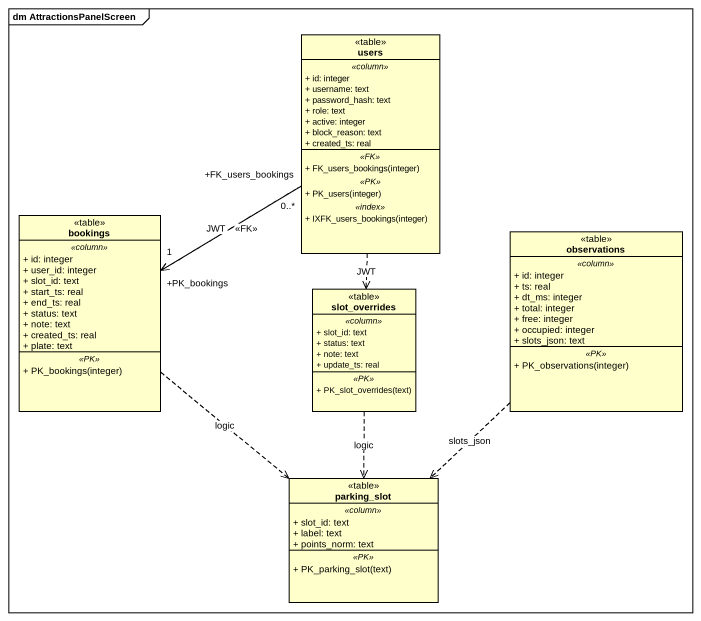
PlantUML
@startuml
mainframe dm AttractionsPanelScreen
hide circle
hide empty members
skinparam classAttributeIconSize 0
class users <<table>> {
  .. <<column>> ..
  + id: integer
  + username: text
  + password_hash: text
  + role: text
  + active: integer
  + block_reason: text
  + created_ts: real
  .. <<FK>> ..
  + FK_users_bookings(integer)
  .. <<PK>> ..
  + PK_users(integer)
  .. <<index>> ..
  + IXFK_users_bookings(integer)
}
class bookings <<table>> {
  .. <<column>> ..
  + id: integer
  + user_id: integer
  + slot_id: text
  + start_ts: real
  + end_ts: real
  + status: text
  + note: text
  + created_ts: real
  + plate: text
  .. <<PK>> ..
  + PK_bookings(integer)
}
class observations <<table>> {
  .. <<column>> ..
  + id: integer
  + ts: real
  + dt_ms: integer
  + total: integer
  + free: integer
  + occupied: integer
  + slots_json: text
  .. <<PK>> ..
  + PK_observations(integer)
}
class slot_overrides <<table>> {
  .. <<column>> ..
  + slot_id: text
  + status: text
  + note: text
  + update_ts: real
  .. <<PK>> ..
  + PK_slot_overrides(text)
}
class parking_slot <<table>> {
  .. <<column>> ..
  + slot_id: text
  + label: text
  + points_norm: text
  .. <<PK>> ..
  + PK_parking_slot(text)
}
users "+FK_users_bookings\n0..*" --> "+PK_bookings\n1" bookings : <<FK>>
users ..> bookings : JWT
users ..> slot_overrides : JWT
bookings ..> parking_slot : logic
observations ..> parking_slot : slots_json
slot_overrides ..> parking_slot : logic
@enduml
